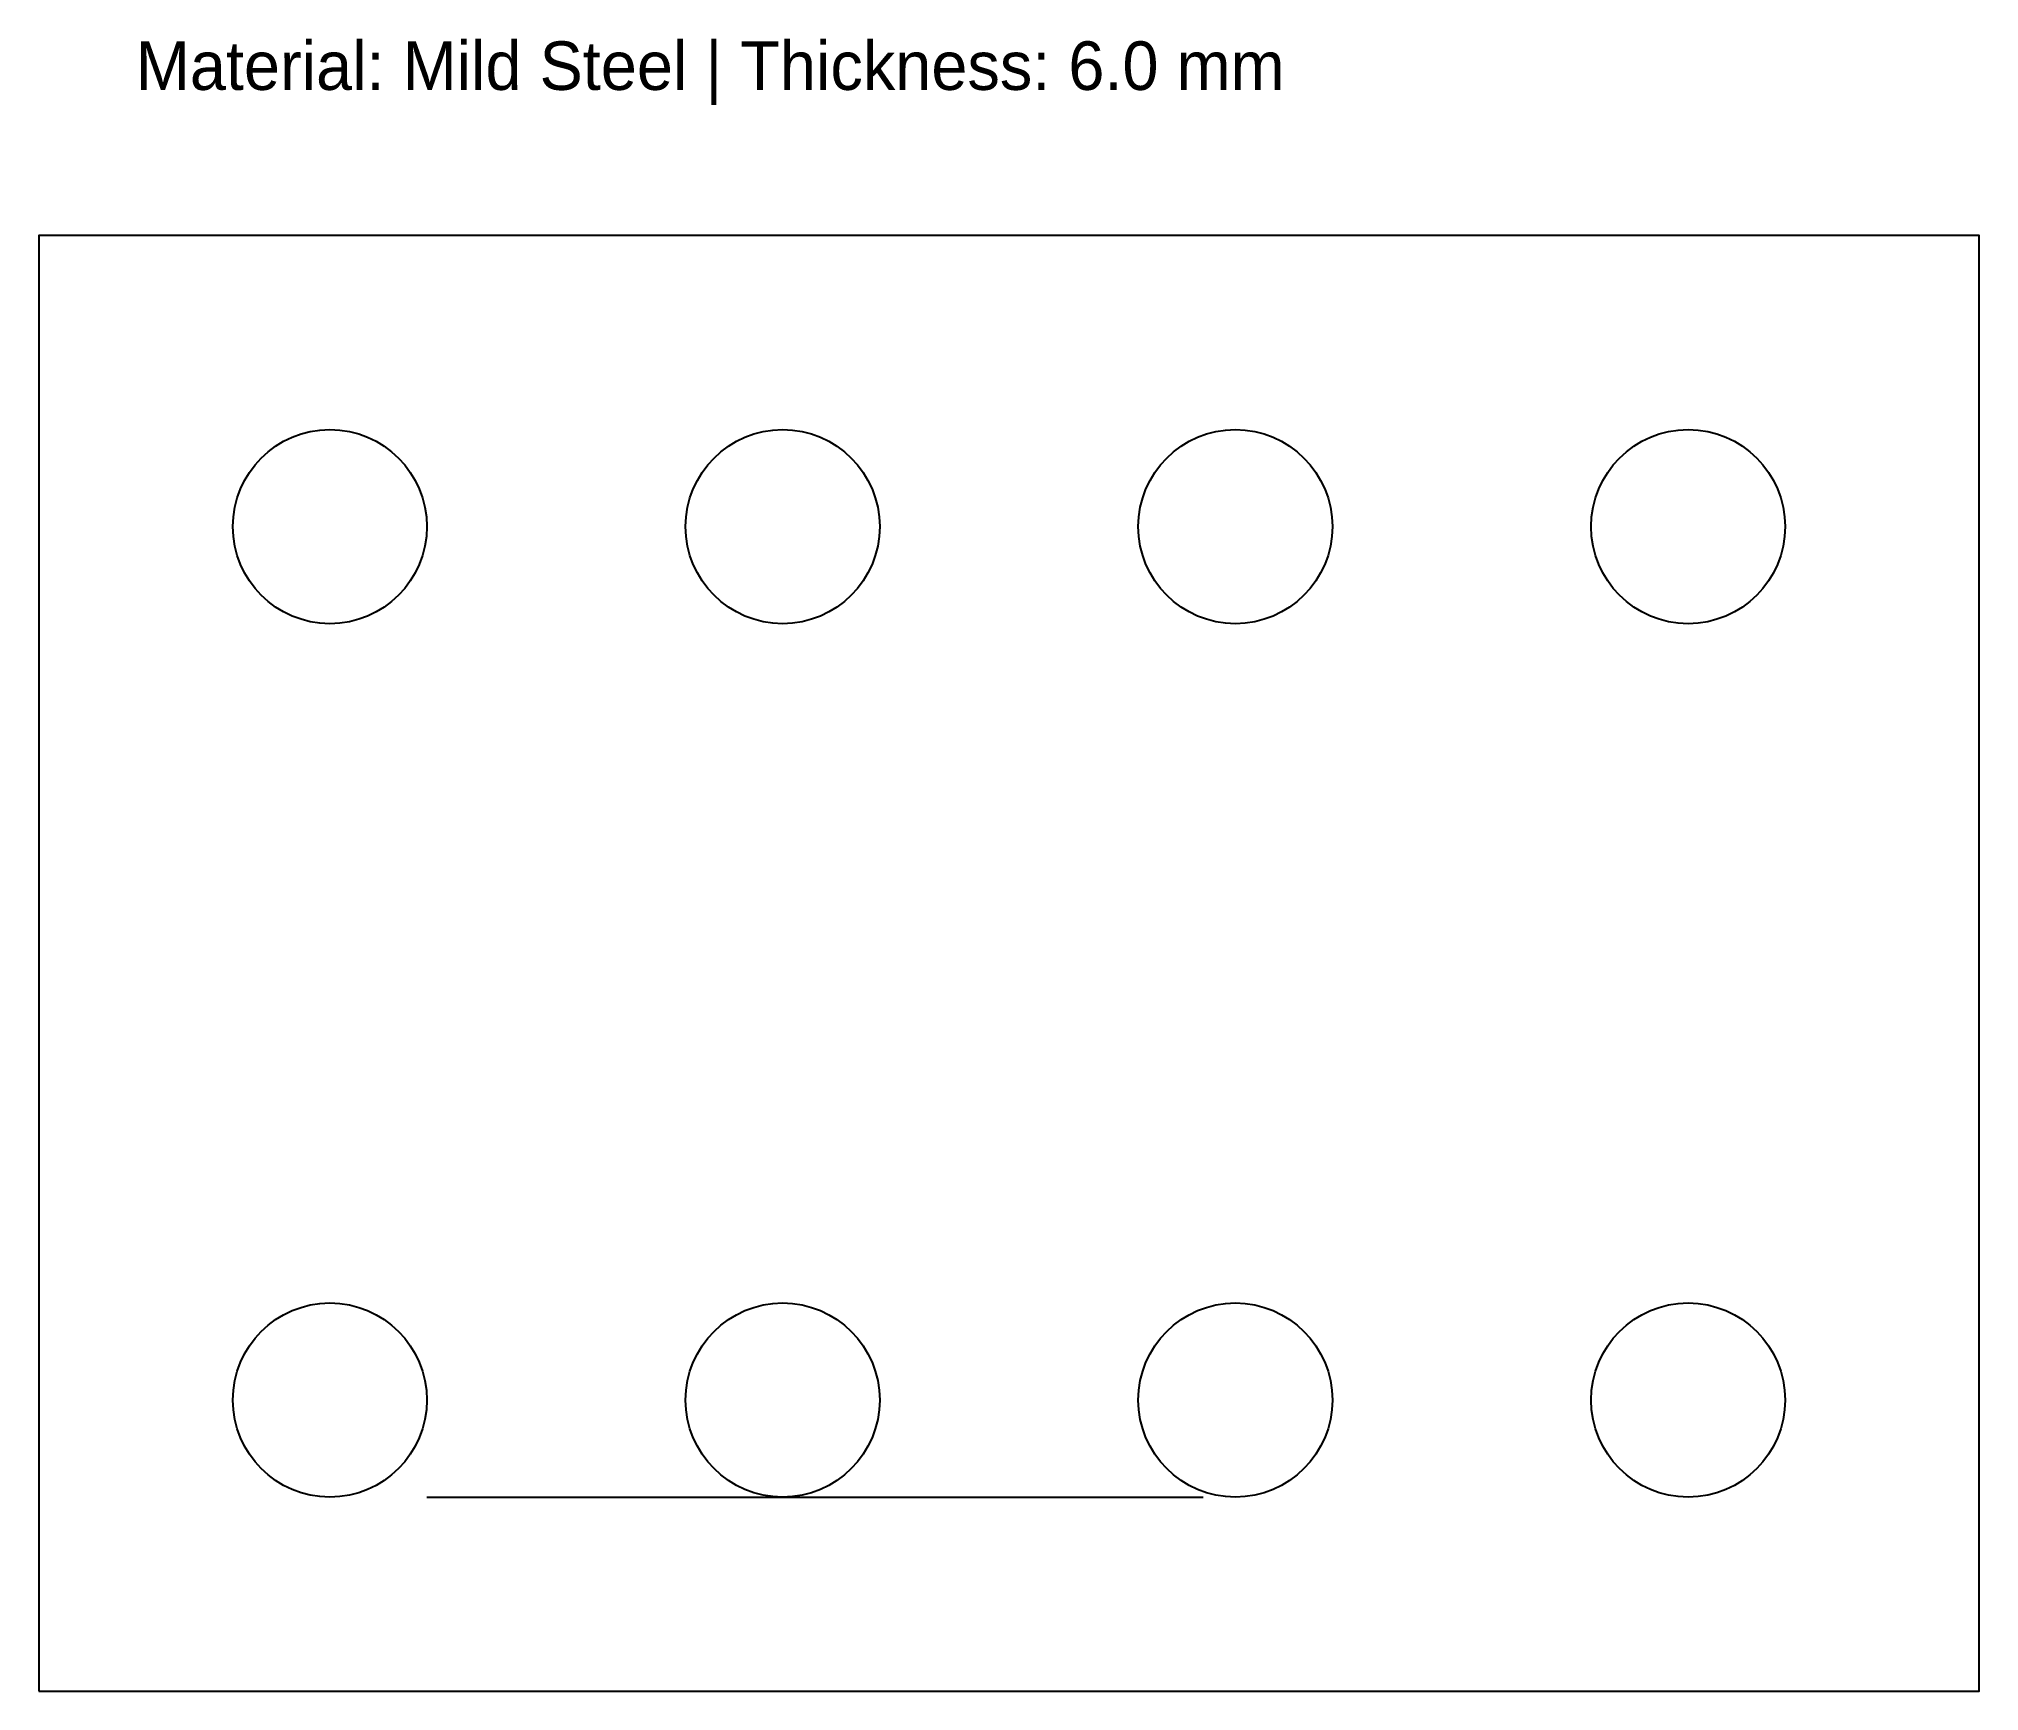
# Model space of a CAD drawing. Header units: metres. Extents: x 0 to 200, y 0 to 170.
import ezdxf

# ---------------------------------------------------------------- set-up
doc = ezdxf.new("R2010")
doc.units = ezdxf.units.M

msp = doc.modelspace()

# ---------------------------------------------------------------- linework, layer by layer
at = {"layer": 'DRILL'}
for centre in [(30, 120), (76.67, 120), (123.33, 120), (170, 120), (30, 30), (76.67, 30), (123.33, 30), (170, 30)]:
    msp.add_circle(centre, 10, dxfattribs=at)
at = {"layer": 'PROFILE'}
msp.add_lwpolyline([(0, 0), (200, 0), (200, 150), (0, 150)], close=True, dxfattribs=at)
at = {"layer": 'SEAMS', "linetype": 'CONTINUOUS'}
msp.add_line((40, 20), (120, 20), dxfattribs=at)

# ---------------------------------------------------------------- texts
at = {"layer": 'NOTES'}
msp.add_text('Material: Mild Steel | Thickness: 6.0 mm', height=5, dxfattribs=at).set_placement((10, 165))

doc.saveas('drawing.dxf')
